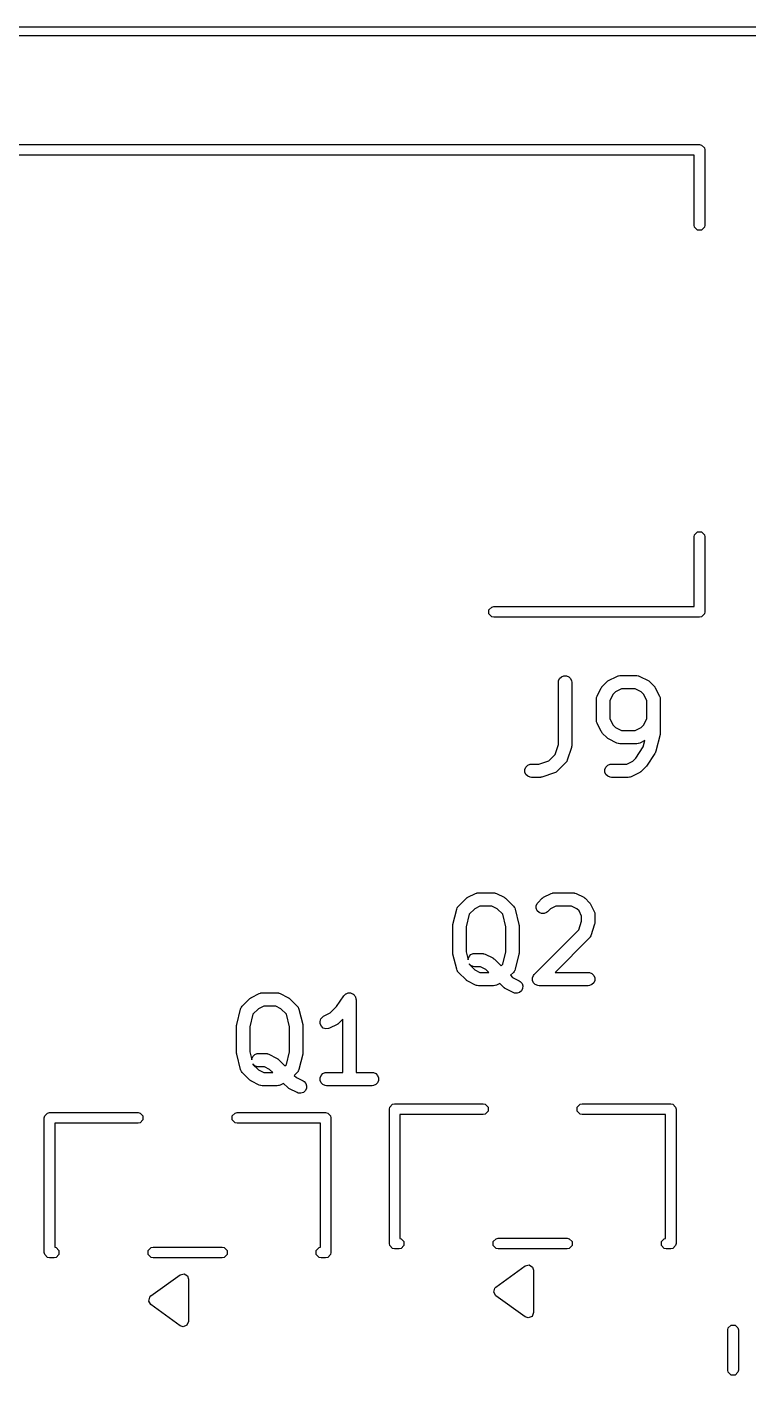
# Model space of a CAD drawing. Header units: millimetres. Extents: x 112.3 to 187.7, y -128.1 to -63.8.
# Drawn here: x 154.78 to 162.93, y -78.98 to -63.75 of the extents above; entities that cross this region are included whole.
import ezdxf

# ---------------------------------------------------------------- set-up
doc = ezdxf.new("R2010")
doc.units = ezdxf.units.MM
doc.layers.add('F.Silkscreen', color=41, linetype='CONTINUOUS', true_color=0xf2eda1)

msp = doc.modelspace()

# ---------------------------------------------------------------- linework, layer by layer
at = {"layer": 'F.Silkscreen', "linetype": 'CONTINUOUS'}
for p, q in [((112.4, -63.75), (187.699999, -63.75)), ((187.649999, -63.85), (112.45, -63.85)), ((152.215, -65.08), (162.385, -65.08)), ((162.385, -65.08), (162.407961, -65.084567)), ((162.407961, -65.084567), (162.440433, -65.117039)), ((162.440433, -65.117039), (162.445, -65.14)), ((162.445, -65.14), (162.445, -65.99)), ((162.325, -65.2), (152.275, -65.2)), ((162.325, -65.99), (162.325, -65.2)), ((162.329567, -66.012961), (162.325, -65.99)), ((162.362039, -66.045433), (162.329567, -66.012961)), ((162.407961, -66.045433), (162.362039, -66.045433)), ((162.440433, -66.012961), (162.407961, -66.045433)), ((162.445, -65.99), (162.440433, -66.012961)), ((162.329567, -69.487039), (162.362039, -69.454567)), ((162.362039, -69.454567), (162.407961, -69.454567)), ((162.407961, -69.454567), (162.440433, -69.487039)), ((162.325, -69.51), (162.329567, -69.487039)), ((162.325, -70.3), (162.325, -69.51)), ((162.440433, -69.487039), (162.445, -69.51)), ((162.445, -69.51), (162.445, -70.36)), ((160.004567, -70.337039), (160.037039, -70.304567)), ((160.004567, -70.382961), (160.004567, -70.337039)), ((160.037039, -70.304567), (160.06, -70.3)), ((160.06, -70.3), (162.325, -70.3)), ((162.445, -70.36), (162.440433, -70.382961)), ((160.037039, -70.415433), (160.004567, -70.382961)), ((160.06, -70.42), (160.037039, -70.415433)), ((162.385, -70.42), (160.06, -70.42)), ((162.407961, -70.415433), (162.385, -70.42)), ((162.440433, -70.382961), (162.407961, -70.415433)), ((160.793107, -71.140187), (160.804306, -71.113151)), ((160.804306, -71.113151), (160.824998, -71.092459)), ((160.824998, -71.092459), (160.852034, -71.08126)), ((160.852034, -71.08126), (160.881298, -71.08126)), ((160.881298, -71.08126), (160.908334, -71.092459)), ((160.908334, -71.092459), (160.929026, -71.113151)), ((160.929026, -71.113151), (160.940225, -71.140187)), ((161.350635, -71.13932), (161.356935, -71.135356)), ((161.356935, -71.135356), (161.452173, -71.087737)), ((161.452173, -71.087737), (161.465904, -71.082482)), ((161.465904, -71.082482), (161.468593, -71.08229)), ((161.468593, -71.08229), (161.471082, -71.08126)), ((161.471082, -71.08126), (161.485714, -71.079819)), ((161.485714, -71.079819), (161.67619, -71.079819)), ((161.67619, -71.079819), (161.690822, -71.08126)), ((161.690822, -71.08126), (161.693311, -71.082291)), ((161.693311, -71.082291), (161.695999, -71.082482)), ((161.695999, -71.082482), (161.709731, -71.087737)), ((161.709731, -71.087737), (161.804969, -71.135356)), ((161.804969, -71.135356), (161.811268, -71.13932)), ((160.791666, -71.154819), (160.793107, -71.140187)), ((160.791666, -71.856934), (160.791666, -71.154819)), ((160.940225, -71.140187), (160.941666, -71.154819)), ((160.941666, -71.154819), (160.941666, -71.869104)), ((161.228156, -71.311754), (161.275775, -71.216516)), ((161.275775, -71.216516), (161.279739, -71.210216)), ((161.279739, -71.210216), (161.280497, -71.208389)), ((161.280497, -71.208389), (161.282185, -71.206332)), ((161.282185, -71.206332), (161.283607, -71.204073)), ((161.283607, -71.204073), (161.285105, -71.202773)), ((161.285105, -71.202773), (161.289824, -71.197024)), ((161.289824, -71.197024), (161.337443, -71.149405)), ((161.337443, -71.149405), (161.343192, -71.144686)), ((161.343192, -71.144686), (161.344492, -71.143188)), ((161.344492, -71.143188), (161.346751, -71.141766)), ((161.346751, -71.141766), (161.348808, -71.140078)), ((161.348808, -71.140078), (161.350635, -71.13932)), ((161.434903, -71.264077), (161.404496, -71.294484)), ((161.503419, -71.229819), (161.434903, -71.264077)), ((161.658485, -71.229819), (161.503419, -71.229819)), ((161.727001, -71.264077), (161.658485, -71.229819)), ((161.757408, -71.294484), (161.727001, -71.264077)), ((161.811268, -71.13932), (161.813096, -71.140078)), ((161.813096, -71.140078), (161.815152, -71.141766)), ((161.815152, -71.141766), (161.817412, -71.143188)), ((161.817412, -71.143188), (161.818711, -71.144686)), ((161.818711, -71.144686), (161.824461, -71.149405)), ((161.824461, -71.149405), (161.87208, -71.197024)), ((161.87208, -71.197024), (161.876798, -71.202773)), ((161.876798, -71.202773), (161.878297, -71.204073)), ((161.878297, -71.204073), (161.879718, -71.206332)), ((161.879718, -71.206332), (161.881407, -71.208389)), ((161.881407, -71.208389), (161.882164, -71.210216)), ((161.882164, -71.210216), (161.886129, -71.216516)), ((161.886129, -71.216516), (161.933748, -71.311754)), ((161.220238, -71.345295), (161.221679, -71.330663)), ((161.220238, -71.58339), (161.220238, -71.345295)), ((161.221679, -71.330663), (161.22271, -71.328173)), ((161.22271, -71.328173), (161.222901, -71.325486)), ((161.222901, -71.325486), (161.228156, -71.311754)), ((161.404496, -71.294484), (161.370238, -71.363)), ((161.370238, -71.363), (161.370238, -71.565685)), ((161.791666, -71.363), (161.757408, -71.294484)), ((161.791666, -71.565685), (161.791666, -71.363)), ((161.933748, -71.311754), (161.939003, -71.325485)), ((161.939003, -71.325485), (161.939194, -71.328174)), ((161.939194, -71.328174), (161.940225, -71.330663)), ((161.940225, -71.330663), (161.941666, -71.345295)), ((161.941666, -71.345295), (161.941666, -71.726247)), ((161.221679, -71.598022), (161.220238, -71.58339)), ((161.370238, -71.565685), (161.404496, -71.634201)), ((161.757408, -71.634201), (161.791666, -71.565685)), ((161.22271, -71.600511), (161.221679, -71.598022)), ((161.222901, -71.603199), (161.22271, -71.600511)), ((161.228156, -71.616931), (161.222901, -71.603199)), ((161.275775, -71.712169), (161.228156, -71.616931)), ((161.279739, -71.718468), (161.275775, -71.712169)), ((161.280497, -71.720296), (161.279739, -71.718468)), ((161.282185, -71.722352), (161.280497, -71.720296)), ((161.283607, -71.724612), (161.282185, -71.722352)), ((161.285105, -71.725911), (161.283607, -71.724612)), ((161.289824, -71.731661), (161.285105, -71.725911)), ((161.337443, -71.77928), (161.289824, -71.731661)), ((161.404496, -71.634201), (161.434903, -71.664608)), ((161.434903, -71.664608), (161.503419, -71.698866)), ((161.503419, -71.698866), (161.658485, -71.698866)), ((161.658485, -71.698866), (161.727001, -71.664608)), ((161.727001, -71.664608), (161.757408, -71.634201)), ((161.939427, -71.744437), (161.891808, -71.934913)), ((161.939802, -71.7419), (161.939427, -71.744437)), ((161.940225, -71.740879), (161.939802, -71.7419)), ((161.940767, -71.735366), (161.940225, -71.740879)), ((161.941577, -71.729893), (161.940767, -71.735366)), ((161.941666, -71.726247), (161.941414, -71.7288)), ((161.941414, -71.7288), (161.941577, -71.729893)), ((160.753494, -71.971447), (160.791666, -71.856934)), ((160.937817, -71.892822), (160.890198, -72.035678)), ((160.939466, -71.885566), (160.937817, -71.892822)), ((160.940225, -71.883736), (160.939466, -71.885566)), ((160.940486, -71.881082), (160.940225, -71.883736)), ((160.941077, -71.878485), (160.940486, -71.881082)), ((160.941666, -71.869104), (160.940936, -71.87651)), ((160.940936, -71.87651), (160.941077, -71.878485)), ((161.343192, -71.783998), (161.337443, -71.77928)), ((161.344492, -71.785497), (161.343192, -71.783998)), ((161.346751, -71.786918), (161.344492, -71.785497)), ((161.348808, -71.788607), (161.346751, -71.786918)), ((161.350635, -71.789364), (161.348808, -71.788607)), ((161.356935, -71.793329), (161.350635, -71.789364)), ((161.452173, -71.840948), (161.356935, -71.793329)), ((161.465904, -71.846203), (161.452173, -71.840948)), ((161.468593, -71.846394), (161.465904, -71.846203)), ((161.471082, -71.847425), (161.468593, -71.846394)), ((161.485714, -71.848866), (161.471082, -71.847425)), ((161.67619, -71.848866), (161.485714, -71.848866)), ((161.665522, -72.0118), (161.749437, -71.885929)), ((161.690822, -71.847425), (161.67619, -71.848866)), ((161.693311, -71.846393), (161.690822, -71.847425)), ((161.695999, -71.846203), (161.693311, -71.846393)), ((161.709731, -71.840948), (161.695999, -71.846203)), ((161.767961, -71.811833), (161.709731, -71.840948)), ((161.749437, -71.885929), (161.767961, -71.811833)), ((160.568782, -72.079819), (160.683295, -72.041647)), ((160.683295, -72.041647), (160.753494, -71.971447)), ((160.884204, -72.049104), (160.882438, -72.051139)), ((160.890198, -72.035678), (160.884204, -72.049104)), ((161.563247, -72.079819), (161.631762, -72.045561)), ((161.631762, -72.045561), (161.665522, -72.0118)), ((161.881451, -71.958325), (161.786213, -72.101183)), ((161.885755, -71.95025), (161.881451, -71.958325)), ((161.886861, -71.948759), (161.885755, -71.95025)), ((161.88749, -71.946996), (161.886861, -71.948759)), ((161.888368, -71.945351), (161.88749, -71.946996)), ((161.888726, -71.943536), (161.888368, -71.945351)), ((161.891808, -71.934913), (161.888726, -71.943536)), ((160.412155, -72.140187), (160.423354, -72.113151)), ((160.412155, -72.169451), (160.412155, -72.140187)), ((160.423354, -72.196487), (160.412155, -72.169451)), ((160.423354, -72.113151), (160.444046, -72.092459)), ((160.444046, -72.217179), (160.423354, -72.196487)), ((160.444046, -72.092459), (160.471082, -72.08126)), ((160.471082, -72.08126), (160.485714, -72.079819)), ((160.485714, -72.079819), (160.568782, -72.079819)), ((160.747526, -72.178351), (160.604669, -72.22597)), ((160.760951, -72.172357), (160.747526, -72.178351)), ((160.762986, -72.170591), (160.760951, -72.172357)), ((160.765477, -72.16956), (160.762986, -72.170591)), ((160.776842, -72.160233), (160.765477, -72.16956)), ((160.872081, -72.064993), (160.776842, -72.160233)), ((160.881408, -72.053628), (160.872081, -72.064993)), ((160.882438, -72.051139), (160.881408, -72.053628)), ((161.316917, -72.140187), (161.328116, -72.113151)), ((161.316917, -72.169451), (161.316917, -72.140187)), ((161.328116, -72.196487), (161.316917, -72.169451)), ((161.328116, -72.113151), (161.348808, -72.092459)), ((161.348808, -72.217179), (161.328116, -72.196487)), ((161.348808, -72.092459), (161.375844, -72.08126)), ((161.375844, -72.08126), (161.390476, -72.079819)), ((161.390476, -72.079819), (161.563247, -72.079819)), ((161.709731, -72.174282), (161.614493, -72.221901)), ((161.71603, -72.170317), (161.709731, -72.174282)), ((161.717858, -72.16956), (161.71603, -72.170317)), ((161.719914, -72.167872), (161.717858, -72.16956)), ((161.722174, -72.16645), (161.719914, -72.167872)), ((161.723474, -72.16495), (161.722174, -72.16645)), ((161.729224, -72.160232), (161.723474, -72.16495)), ((161.776842, -72.112613), (161.729224, -72.160232)), ((161.776875, -72.112572), (161.776842, -72.112613)), ((161.776897, -72.112558), (161.776875, -72.112572)), ((161.781636, -72.106771), (161.776897, -72.112558)), ((161.78617, -72.101247), (161.781636, -72.106771)), ((161.786179, -72.101223), (161.78617, -72.101247)), ((161.786213, -72.101183), (161.786179, -72.101223)), ((160.471082, -72.228378), (160.444046, -72.217179)), ((160.485714, -72.229819), (160.471082, -72.228378)), ((160.580952, -72.229819), (160.485714, -72.229819)), ((160.588357, -72.229089), (160.580952, -72.229819)), ((160.590332, -72.22923), (160.588357, -72.229089)), ((160.592929, -72.228639), (160.590332, -72.22923)), ((160.595584, -72.228378), (160.592929, -72.228639)), ((160.597415, -72.227619), (160.595584, -72.228378)), ((160.604669, -72.22597), (160.597415, -72.227619)), ((161.375844, -72.228378), (161.348808, -72.217179)), ((161.390476, -72.229819), (161.375844, -72.228378)), ((161.580952, -72.229819), (161.390476, -72.229819)), ((161.595584, -72.228378), (161.580952, -72.229819)), ((161.598073, -72.227346), (161.595584, -72.228378)), ((161.600761, -72.227156), (161.598073, -72.227346)), ((161.614493, -72.221901), (161.600761, -72.227156)), ((159.766459, -73.584332), (159.852173, -73.541475)), ((159.852173, -73.541475), (159.865905, -73.53622)), ((159.865905, -73.53622), (159.868592, -73.536029)), ((159.868592, -73.536029), (159.871082, -73.534998)), ((159.871082, -73.534998), (159.885714, -73.533557)), ((159.885714, -73.533557), (160.057142, -73.533557)), ((160.057142, -73.533557), (160.071774, -73.534998)), ((160.071774, -73.534998), (160.074263, -73.536029)), ((160.074263, -73.536029), (160.076951, -73.53622)), ((160.076951, -73.53622), (160.090683, -73.541475)), ((160.090683, -73.541475), (160.176398, -73.584332)), ((160.623601, -73.584332), (160.709316, -73.541475)), ((160.709316, -73.541475), (160.723048, -73.53622)), ((160.723048, -73.53622), (160.725735, -73.536029)), ((160.725735, -73.536029), (160.728225, -73.534998)), ((160.728225, -73.534998), (160.742857, -73.533557)), ((160.742857, -73.533557), (160.957142, -73.533557)), ((160.957142, -73.533557), (160.971774, -73.534998)), ((160.971774, -73.534998), (160.974263, -73.536029)), ((160.974263, -73.536029), (160.976951, -73.53622)), ((160.976951, -73.53622), (160.990683, -73.541475)), ((160.990683, -73.541475), (161.076398, -73.584332)), ((159.598667, -73.890367), (159.641524, -73.718938)), ((159.641524, -73.718938), (159.646471, -73.705092)), ((159.646471, -73.705092), (159.649791, -73.700611)), ((159.649791, -73.700611), (159.651925, -73.69546)), ((159.651925, -73.69546), (159.661252, -73.684095)), ((159.661252, -73.684095), (159.746968, -73.59838)), ((159.746968, -73.59838), (159.752716, -73.593662)), ((159.752716, -73.593662), (159.754016, -73.592164)), ((159.754016, -73.592164), (159.756274, -73.590742)), ((159.756274, -73.590742), (159.758333, -73.589053)), ((159.758333, -73.589053), (159.760162, -73.588295)), ((159.760162, -73.588295), (159.766459, -73.584332)), ((159.844426, -73.713053), (159.782007, -73.775471)), ((159.903419, -73.683557), (159.844426, -73.713053)), ((160.039437, -73.683557), (159.903419, -73.683557)), ((160.09843, -73.713053), (160.039437, -73.683557)), ((160.160848, -73.775471), (160.09843, -73.713053)), ((160.176398, -73.584332), (160.182697, -73.588296)), ((160.182697, -73.588296), (160.184525, -73.589054)), ((160.184525, -73.589054), (160.186581, -73.590742)), ((160.186581, -73.590742), (160.188841, -73.592164)), ((160.188841, -73.592164), (160.19014, -73.593662)), ((160.19014, -73.593662), (160.19589, -73.598381)), ((160.19589, -73.598381), (160.281604, -73.684095)), ((160.281604, -73.684095), (160.290932, -73.69546)), ((160.290932, -73.69546), (160.293066, -73.700613)), ((160.293066, -73.700613), (160.296385, -73.705092)), ((160.296385, -73.705092), (160.301332, -73.718938)), ((160.301332, -73.718938), (160.344189, -73.890367)), ((160.540726, -73.67964), (160.551925, -73.652603)), ((160.540726, -73.708902), (160.540726, -73.67964)), ((160.551925, -73.735939), (160.540726, -73.708902)), ((160.551925, -73.652603), (160.561252, -73.641238)), ((160.561252, -73.641238), (160.604109, -73.598381)), ((160.604109, -73.598381), (160.609858, -73.593662)), ((160.609858, -73.593662), (160.611158, -73.592164)), ((160.611158, -73.592164), (160.613417, -73.590742)), ((160.613417, -73.590742), (160.615474, -73.589054)), ((160.615474, -73.589054), (160.617301, -73.588296)), ((160.617301, -73.588296), (160.623601, -73.584332)), ((160.701568, -73.713053), (160.667318, -73.747304)), ((160.760562, -73.683557), (160.701568, -73.713053)), ((160.939437, -73.683557), (160.760562, -73.683557)), ((160.99843, -73.713053), (160.939437, -73.683557)), ((161.024075, -73.738698), (160.99843, -73.713053)), ((161.076398, -73.584332), (161.082697, -73.588296)), ((161.082697, -73.588296), (161.084525, -73.589054)), ((161.084525, -73.589054), (161.086581, -73.590742)), ((161.086581, -73.590742), (161.088841, -73.592164)), ((161.088841, -73.592164), (161.09014, -73.593662)), ((161.09014, -73.593662), (161.09589, -73.598381)), ((161.09589, -73.598381), (161.138747, -73.641238)), ((161.138747, -73.641238), (161.143465, -73.646987)), ((161.143465, -73.646987), (161.144964, -73.648287)), ((161.144964, -73.648287), (161.146385, -73.650546)), ((161.146385, -73.650546), (161.148074, -73.652603)), ((161.148074, -73.652603), (161.148831, -73.65443)), ((161.148831, -73.65443), (161.152796, -73.66073)), ((161.152796, -73.66073), (161.195653, -73.746444)), ((159.782007, -73.775471), (159.746428, -73.91779)), ((160.196428, -73.91779), (160.160848, -73.775471)), ((160.572617, -73.756631), (160.551925, -73.735939)), ((160.599654, -73.76783), (160.572617, -73.756631)), ((160.628916, -73.76783), (160.599654, -73.76783)), ((160.655953, -73.756631), (160.628916, -73.76783)), ((160.667318, -73.747304), (160.655953, -73.756631)), ((161.020162, -73.953757), (161.053571, -73.85353)), ((161.053571, -73.79769), (161.024075, -73.738698)), ((161.053571, -73.85353), (161.053571, -73.79769)), ((161.195653, -73.746444), (161.200908, -73.760176)), ((161.200908, -73.760176), (161.201098, -73.762863)), ((161.201098, -73.762863), (161.20213, -73.765353)), ((161.20213, -73.765353), (161.203571, -73.779985)), ((161.202982, -73.87508), (161.202391, -73.877677)), ((161.203571, -73.8657), (161.202841, -73.873105)), ((161.202841, -73.873105), (161.202982, -73.87508)), ((161.203571, -73.779985), (161.203571, -73.8657)), ((159.596428, -73.908557), (159.596679, -73.906003)), ((159.596428, -74.208557), (159.596428, -73.908557)), ((159.596517, -73.904912), (159.597325, -73.899439)), ((159.596679, -73.906003), (159.596517, -73.904912)), ((159.597325, -73.899439), (159.597869, -73.893925)), ((159.597869, -73.893925), (159.598292, -73.892903)), ((159.598292, -73.892903), (159.598667, -73.890367)), ((159.746428, -73.91779), (159.746428, -74.199323)), ((160.196428, -74.199323), (160.196428, -73.91779)), ((160.344189, -73.890367), (160.344564, -73.892904)), ((160.344564, -73.892904), (160.344987, -73.893925)), ((160.344987, -73.893925), (160.345528, -73.899427)), ((160.345528, -73.899427), (160.34634, -73.904912)), ((160.34634, -73.904912), (160.346176, -73.906007)), ((160.346176, -73.906007), (160.346428, -73.908557)), ((160.346428, -73.908557), (160.346428, -74.208557)), ((160.518395, -74.455524), (161.020162, -73.953757)), ((161.156865, -74.017988), (161.150871, -74.031414)), ((161.199722, -73.889417), (161.156865, -74.017988)), ((161.201371, -73.882163), (161.199722, -73.889417)), ((161.20213, -73.880332), (161.201371, -73.882163)), ((161.202391, -73.877677), (161.20213, -73.880332)), ((161.138747, -74.047304), (160.752494, -74.433557)), ((161.148074, -74.035939), (161.138747, -74.047304)), ((161.149104, -74.03345), (161.148074, -74.035939)), ((161.150871, -74.031414), (161.149104, -74.03345)), ((159.596679, -74.21111), (159.596428, -74.208557)), ((159.596517, -74.212203), (159.596679, -74.21111)), ((159.597326, -74.217676), (159.596517, -74.212203)), ((159.597869, -74.223189), (159.597326, -74.217676)), ((159.598291, -74.22421), (159.597869, -74.223189)), ((159.598667, -74.226747), (159.598291, -74.22421)), ((159.641524, -74.398175), (159.598667, -74.226747)), ((159.746428, -74.199323), (159.769298, -74.290803)), ((159.769298, -74.279639), (159.780497, -74.252603)), ((159.769298, -74.290803), (159.769298, -74.279639)), ((159.780497, -74.252603), (159.801189, -74.231911)), ((159.801189, -74.231911), (159.828225, -74.220712)), ((159.828225, -74.220712), (159.842857, -74.219271)), ((159.842857, -74.219271), (159.928571, -74.219271)), ((159.928571, -74.219271), (159.943203, -74.220712)), ((159.943203, -74.220712), (159.945692, -74.221743)), ((159.945692, -74.221743), (159.94838, -74.221934)), ((159.94838, -74.221934), (159.962112, -74.227189)), ((159.962112, -74.227189), (160.047826, -74.270046)), ((160.047826, -74.270046), (160.054125, -74.27401)), ((160.054125, -74.27401), (160.055953, -74.274768)), ((160.055953, -74.274768), (160.058009, -74.276456)), ((160.058009, -74.276456), (160.060269, -74.277878)), ((160.060269, -74.277878), (160.061568, -74.279376)), ((160.061568, -74.279376), (160.067318, -74.284095)), ((160.067318, -74.284095), (160.142856, -74.359633)), ((160.160848, -74.341641), (160.196428, -74.199323)), ((160.344189, -74.226747), (160.301332, -74.398175)), ((160.344564, -74.224209), (160.344189, -74.226747)), ((160.344987, -74.223189), (160.344564, -74.224209)), ((160.345528, -74.217686), (160.344987, -74.223189)), ((160.34634, -74.212202), (160.345528, -74.217686)), ((160.346428, -74.208557), (160.346176, -74.211106)), ((160.346176, -74.211106), (160.34634, -74.212202)), ((159.646471, -74.412021), (159.641524, -74.398175)), ((159.649791, -74.416502), (159.646471, -74.412021)), ((159.651925, -74.421653), (159.649791, -74.416502)), ((159.661252, -74.433018), (159.651925, -74.421653)), ((159.746967, -74.518733), (159.661252, -74.433018)), ((159.801189, -74.356631), (159.78061, -74.336052)), ((159.78061, -74.336052), (159.782007, -74.341641)), ((159.782007, -74.341641), (159.844427, -74.404061)), ((159.828225, -74.36783), (159.801189, -74.356631)), ((159.842857, -74.369271), (159.828225, -74.36783)), ((159.910866, -74.369271), (159.842857, -74.369271)), ((159.844427, -74.404061), (159.903419, -74.433557)), ((159.903419, -74.433557), (160.004648, -74.433557)), ((159.969858, -74.398767), (159.910866, -74.369271)), ((160.004648, -74.433557), (159.969858, -74.398767)), ((160.142856, -74.359633), (160.160848, -74.341641)), ((160.281605, -74.433017), (160.248922, -74.465699)), ((160.248922, -74.465699), (160.272998, -74.489775)), ((160.290932, -74.421652), (160.281605, -74.433017)), ((160.293065, -74.4165), (160.290932, -74.421652)), ((160.296385, -74.412021), (160.293065, -74.4165)), ((160.301332, -74.398175), (160.296385, -74.412021)), ((160.497869, -74.493925), (160.509068, -74.466889)), ((160.509068, -74.466889), (160.518395, -74.455524)), ((160.752494, -74.433557), (161.128571, -74.433557)), ((161.128571, -74.433557), (161.143203, -74.434998)), ((161.143203, -74.434998), (161.170239, -74.446197)), ((161.170239, -74.446197), (161.190931, -74.466889)), ((161.190931, -74.466889), (161.20213, -74.493925)), ((159.752716, -74.523451), (159.746967, -74.518733)), ((159.754016, -74.52495), (159.752716, -74.523451)), ((159.756275, -74.526371), (159.754016, -74.52495)), ((159.758332, -74.52806), (159.756275, -74.526371)), ((159.760159, -74.528817), (159.758332, -74.52806)), ((159.766459, -74.532782), (159.760159, -74.528817)), ((159.852173, -74.575639), (159.766459, -74.532782)), ((159.865905, -74.580894), (159.852173, -74.575639)), ((159.868592, -74.581084), (159.865905, -74.580894)), ((159.871082, -74.582116), (159.868592, -74.581084)), ((159.885714, -74.583557), (159.871082, -74.582116)), ((160.057142, -74.583557), (159.885714, -74.583557)), ((160.071774, -74.582116), (160.057142, -74.583557)), ((160.074263, -74.581084), (160.071774, -74.582116)), ((160.076951, -74.580894), (160.074263, -74.581084)), ((160.090683, -74.575639), (160.076951, -74.580894)), ((160.128047, -74.556956), (160.090683, -74.575639)), ((160.175538, -74.604447), (160.128047, -74.556956)), ((160.181288, -74.609167), (160.175538, -74.604447)), ((160.182587, -74.610664), (160.181288, -74.609167)), ((160.184841, -74.612083), (160.182587, -74.610664)), ((160.186903, -74.613775), (160.184841, -74.612083)), ((160.188735, -74.614533), (160.186903, -74.613775)), ((160.19503, -74.618496), (160.188735, -74.614533)), ((160.280744, -74.661353), (160.19503, -74.618496)), ((160.272998, -74.489775), (160.347826, -74.527189)), ((160.347826, -74.527189), (160.360269, -74.535021)), ((160.360269, -74.535021), (160.379442, -74.557129)), ((160.386622, -74.61408), (160.373534, -74.640255)), ((160.379442, -74.557129), (160.388696, -74.58489)), ((160.388696, -74.58489), (160.386622, -74.61408)), ((160.497869, -74.523189), (160.497869, -74.493925)), ((160.509068, -74.550225), (160.497869, -74.523189)), ((160.52976, -74.570917), (160.509068, -74.550225)), ((160.556796, -74.582116), (160.52976, -74.570917)), ((160.571428, -74.583557), (160.556796, -74.582116)), ((161.128571, -74.583557), (160.571428, -74.583557)), ((161.143203, -74.582116), (161.128571, -74.583557)), ((161.170239, -74.570917), (161.143203, -74.582116)), ((161.190931, -74.550225), (161.170239, -74.570917)), ((161.20213, -74.523189), (161.190931, -74.550225)), ((161.20213, -74.493925), (161.20213, -74.523189)), ((157.217884, -74.81452), (157.3036, -74.728805)), ((157.3036, -74.728805), (157.309348, -74.724087)), ((157.309348, -74.724087), (157.310648, -74.722589)), ((157.310648, -74.722589), (157.312906, -74.721167)), ((157.312906, -74.721167), (157.314965, -74.719478)), ((157.314965, -74.719478), (157.316794, -74.71872)), ((157.316794, -74.71872), (157.323091, -74.714757)), ((157.323091, -74.714757), (157.408805, -74.6719)), ((157.408805, -74.6719), (157.422537, -74.666645)), ((157.422537, -74.666645), (157.425224, -74.666454)), ((157.425224, -74.666454), (157.427714, -74.665423)), ((157.427714, -74.665423), (157.442346, -74.663982)), ((157.442346, -74.663982), (157.613774, -74.663982)), ((157.613774, -74.663982), (157.628406, -74.665423)), ((157.628406, -74.665423), (157.630895, -74.666454)), ((157.630895, -74.666454), (157.633583, -74.666645)), ((157.633583, -74.666645), (157.647315, -74.6719)), ((157.647315, -74.6719), (157.73303, -74.714757)), ((157.73303, -74.714757), (157.739329, -74.718721)), ((157.739329, -74.718721), (157.741157, -74.719479)), ((157.741157, -74.719479), (157.743213, -74.721167)), ((157.743213, -74.721167), (157.745473, -74.722589)), ((157.745473, -74.722589), (157.746772, -74.724087)), ((157.746772, -74.724087), (157.752522, -74.728806)), ((157.752522, -74.728806), (157.838236, -74.81452)), ((158.28406, -74.819772), (158.365656, -74.69738)), ((158.365656, -74.69738), (158.365689, -74.697338)), ((158.365689, -74.697338), (158.3657, -74.697314)), ((158.3657, -74.697314), (158.365755, -74.697258)), ((158.365755, -74.697258), (158.374972, -74.686004)), ((158.374972, -74.686004), (158.381141, -74.681872)), ((158.381141, -74.681872), (158.386392, -74.676622)), ((158.386392, -74.676622), (158.393181, -74.673809)), ((158.393181, -74.673809), (158.399287, -74.669721)), ((158.399287, -74.669721), (158.406567, -74.668264)), ((158.406567, -74.668264), (158.413428, -74.665423)), ((158.413428, -74.665423), (158.420776, -74.665423)), ((158.420776, -74.665423), (158.427981, -74.663982)), ((158.427981, -74.663982), (158.435265, -74.665423)), ((158.435265, -74.665423), (158.442692, -74.665423)), ((158.442692, -74.665423), (158.44948, -74.668235)), ((158.44948, -74.668235), (158.456689, -74.669661)), ((158.456689, -74.669661), (158.462867, -74.67378)), ((158.462867, -74.67378), (158.469728, -74.676622)), ((158.469728, -74.676622), (158.474923, -74.681817)), ((158.474923, -74.681817), (158.481038, -74.685894)), ((158.481038, -74.685894), (158.485169, -74.692063)), ((158.485169, -74.692063), (158.49042, -74.697314)), ((158.49042, -74.697314), (158.493232, -74.704103)), ((158.493232, -74.704103), (158.497321, -74.710209)), ((158.497321, -74.710209), (158.498777, -74.717489)), ((158.498777, -74.717489), (158.501619, -74.72435)), ((158.501619, -74.72435), (158.503044, -74.738826)), ((158.503044, -74.738826), (158.50306, -74.738903)), ((158.50306, -74.738903), (158.503054, -74.738929)), ((158.503054, -74.738929), (158.50306, -74.738982)), ((158.50306, -74.738982), (158.50306, -75.563982)), ((160.294476, -74.666608), (160.280744, -74.661353)), ((160.323666, -74.668682), (160.294476, -74.666608)), ((160.351427, -74.659428), (160.323666, -74.668682)), ((160.373534, -74.640255), (160.351427, -74.659428)), ((157.155299, -75.020792), (157.198156, -74.849363)), ((157.198156, -74.849363), (157.203103, -74.835517)), ((157.203103, -74.835517), (157.206423, -74.831036)), ((157.206423, -74.831036), (157.208557, -74.825885)), ((157.208557, -74.825885), (157.217884, -74.81452)), ((157.338639, -74.905896), (157.30306, -75.048215)), ((157.401058, -74.843478), (157.338639, -74.905896)), ((157.460051, -74.813982), (157.401058, -74.843478)), ((157.596069, -74.813982), (157.460051, -74.813982)), ((157.655062, -74.843478), (157.596069, -74.813982)), ((157.71748, -74.905896), (157.655062, -74.843478)), ((157.75306, -75.048215), (157.71748, -74.905896)), ((157.838236, -74.81452), (157.847564, -74.825885)), ((157.847564, -74.825885), (157.849698, -74.831038)), ((157.849698, -74.831038), (157.853017, -74.835517)), ((157.853017, -74.835517), (157.857964, -74.849363)), ((157.857964, -74.849363), (157.900821, -75.020792)), ((158.105759, -74.958984), (158.124933, -74.936876)), ((158.124933, -74.936876), (158.137375, -74.929043)), ((158.137375, -74.929043), (158.212204, -74.891628)), ((158.212204, -74.891628), (158.28406, -74.819772)), ((157.15306, -75.038982), (157.153311, -75.036428)), ((157.15306, -75.338982), (157.15306, -75.038982)), ((157.153149, -75.035337), (157.153957, -75.029864)), ((157.153311, -75.036428), (157.153149, -75.035337)), ((157.153957, -75.029864), (157.154501, -75.02435)), ((157.154501, -75.02435), (157.154924, -75.023328)), ((157.154924, -75.023328), (157.155299, -75.020792)), ((157.30306, -75.048215), (157.30306, -75.329748)), ((157.75306, -75.329748), (157.75306, -75.048215)), ((157.900821, -75.020792), (157.901196, -75.023329)), ((157.901196, -75.023329), (157.901619, -75.02435)), ((157.901619, -75.02435), (157.90216, -75.029852)), ((157.90216, -75.029852), (157.902972, -75.035337)), ((157.902972, -75.035337), (157.902808, -75.036432)), ((157.902808, -75.036432), (157.90306, -75.038982)), ((157.90306, -75.038982), (157.90306, -75.338982)), ((158.096506, -74.986745), (158.105759, -74.958984)), ((158.09858, -75.015935), (158.096506, -74.986745)), ((158.111668, -75.042109), (158.09858, -75.015935)), ((158.133776, -75.061283), (158.111668, -75.042109)), ((158.161537, -75.070536), (158.133776, -75.061283)), ((158.190727, -75.068462), (158.161537, -75.070536)), ((158.204459, -75.063207), (158.190727, -75.068462)), ((158.290173, -75.020349), (158.204459, -75.063207)), ((158.296469, -75.016385), (158.290173, -75.020349)), ((158.298298, -75.015628), (158.296469, -75.016385)), ((158.300357, -75.013937), (158.298298, -75.015628)), ((158.302616, -75.012516), (158.300357, -75.013937)), ((158.303914, -75.011018), (158.302616, -75.012516)), ((158.309664, -75.0063), (158.303914, -75.011018)), ((158.35306, -74.962904), (158.309664, -75.0063)), ((158.35306, -75.563982), (158.35306, -74.962904)), ((157.153311, -75.341535), (157.15306, -75.338982)), ((157.153149, -75.342628), (157.153311, -75.341535)), ((157.153958, -75.348101), (157.153149, -75.342628)), ((157.154501, -75.353614), (157.153958, -75.348101)), ((157.154923, -75.354635), (157.154501, -75.353614)), ((157.155299, -75.357172), (157.154923, -75.354635)), ((157.198156, -75.5286), (157.155299, -75.357172)), ((157.30306, -75.329748), (157.32593, -75.421228)), ((157.32593, -75.410064), (157.337129, -75.383028)), ((157.337129, -75.383028), (157.357821, -75.362336)), ((157.357821, -75.362336), (157.384857, -75.351137)), ((157.384857, -75.351137), (157.399489, -75.349696)), ((157.399489, -75.349696), (157.485203, -75.349696)), ((157.485203, -75.349696), (157.499835, -75.351137)), ((157.499835, -75.351137), (157.502324, -75.352168)), ((157.502324, -75.352168), (157.505012, -75.352359)), ((157.505012, -75.352359), (157.518744, -75.357614)), ((157.518744, -75.357614), (157.604458, -75.400471)), ((157.604458, -75.400471), (157.610757, -75.404435)), ((157.71748, -75.472066), (157.75306, -75.329748)), ((157.900821, -75.357172), (157.857964, -75.5286)), ((157.901196, -75.354634), (157.900821, -75.357172)), ((157.901619, -75.353614), (157.901196, -75.354634)), ((157.90216, -75.348111), (157.901619, -75.353614)), ((157.902972, -75.342627), (157.90216, -75.348111)), ((157.90306, -75.338982), (157.902808, -75.341531)), ((157.902808, -75.341531), (157.902972, -75.342627)), ((157.203103, -75.542446), (157.198156, -75.5286)), ((157.206423, -75.546927), (157.203103, -75.542446)), ((157.208557, -75.552078), (157.206423, -75.546927)), ((157.217884, -75.563443), (157.208557, -75.552078)), ((157.32593, -75.421228), (157.32593, -75.410064)), ((157.357821, -75.487056), (157.337242, -75.466477)), ((157.337242, -75.466477), (157.338639, -75.472066)), ((157.338639, -75.472066), (157.401059, -75.534486)), ((157.384857, -75.498255), (157.357821, -75.487056)), ((157.399489, -75.499696), (157.384857, -75.498255)), ((157.467498, -75.499696), (157.399489, -75.499696)), ((157.401059, -75.534486), (157.460051, -75.563982)), ((157.52649, -75.529192), (157.467498, -75.499696)), ((157.56128, -75.563982), (157.52649, -75.529192)), ((157.610757, -75.404435), (157.612585, -75.405193)), ((157.612585, -75.405193), (157.614641, -75.406881)), ((157.614641, -75.406881), (157.616901, -75.408303)), ((157.616901, -75.408303), (157.6182, -75.409801)), ((157.6182, -75.409801), (157.62395, -75.41452)), ((157.62395, -75.41452), (157.699488, -75.490058)), ((157.699488, -75.490058), (157.71748, -75.472066)), ((157.847564, -75.552077), (157.838237, -75.563442)), ((157.849697, -75.546925), (157.847564, -75.552077)), ((157.853017, -75.542446), (157.849697, -75.546925)), ((157.857964, -75.5286), (157.853017, -75.542446)), ((157.303599, -75.649158), (157.217884, -75.563443)), ((157.309348, -75.653876), (157.303599, -75.649158)), ((157.310648, -75.655375), (157.309348, -75.653876)), ((157.312907, -75.656796), (157.310648, -75.655375)), ((157.314964, -75.658485), (157.312907, -75.656796)), ((157.316791, -75.659242), (157.314964, -75.658485)), ((157.323091, -75.663207), (157.316791, -75.659242)), ((157.408805, -75.706064), (157.323091, -75.663207)), ((157.460051, -75.563982), (157.56128, -75.563982)), ((157.684679, -75.687381), (157.647315, -75.706064)), ((157.73217, -75.734872), (157.684679, -75.687381)), ((157.838237, -75.563442), (157.805554, -75.596124)), ((157.805554, -75.596124), (157.82963, -75.6202)), ((157.82963, -75.6202), (157.904458, -75.657614)), ((157.904458, -75.657614), (157.916901, -75.665446)), ((157.916901, -75.665446), (157.936074, -75.687554)), ((157.936074, -75.687554), (157.945328, -75.715315)), ((158.097358, -75.62435), (158.108557, -75.597314)), ((158.097358, -75.653614), (158.097358, -75.62435)), ((158.108557, -75.68065), (158.097358, -75.653614)), ((158.108557, -75.597314), (158.129249, -75.576622)), ((158.129249, -75.701342), (158.108557, -75.68065)), ((158.129249, -75.576622), (158.156285, -75.565423)), ((158.156285, -75.712541), (158.129249, -75.701342)), ((158.156285, -75.565423), (158.170917, -75.563982)), ((158.170917, -75.563982), (158.35306, -75.563982)), ((158.50306, -75.563982), (158.685203, -75.563982)), ((158.685203, -75.563982), (158.699835, -75.565423)), ((158.699835, -75.565423), (158.726871, -75.576622)), ((158.726871, -75.701342), (158.699835, -75.712541)), ((158.726871, -75.576622), (158.747563, -75.597314)), ((158.747563, -75.68065), (158.726871, -75.701342)), ((158.747563, -75.597314), (158.758762, -75.62435)), ((158.758762, -75.653614), (158.747563, -75.68065)), ((158.758762, -75.62435), (158.758762, -75.653614)), ((157.422537, -75.711319), (157.408805, -75.706064)), ((157.425224, -75.711509), (157.422537, -75.711319)), ((157.427714, -75.712541), (157.425224, -75.711509)), ((157.442346, -75.713982), (157.427714, -75.712541)), ((157.613774, -75.713982), (157.442346, -75.713982)), ((157.628406, -75.712541), (157.613774, -75.713982)), ((157.630895, -75.711509), (157.628406, -75.712541)), ((157.633583, -75.711319), (157.630895, -75.711509)), ((157.647315, -75.706064), (157.633583, -75.711319)), ((157.73792, -75.739592), (157.73217, -75.734872)), ((157.739219, -75.741089), (157.73792, -75.739592)), ((157.741473, -75.742508), (157.739219, -75.741089)), ((157.743535, -75.7442), (157.741473, -75.742508)), ((157.745367, -75.744958), (157.743535, -75.7442)), ((157.751662, -75.748921), (157.745367, -75.744958)), ((157.837376, -75.791778), (157.751662, -75.748921)), ((157.851108, -75.797033), (157.837376, -75.791778)), ((157.880298, -75.799107), (157.851108, -75.797033)), ((157.908059, -75.789853), (157.880298, -75.799107)), ((157.930166, -75.77068), (157.908059, -75.789853)), ((157.943254, -75.744505), (157.930166, -75.77068)), ((157.945328, -75.715315), (157.943254, -75.744505)), ((158.170917, -75.713982), (158.156285, -75.712541)), ((158.685203, -75.713982), (158.170917, -75.713982)), ((158.699835, -75.712541), (158.685203, -75.713982)), ((158.88, -75.9775), (158.884567, -75.954539)), ((158.88, -77.4975), (158.88, -75.9775)), ((158.884567, -75.954539), (158.917039, -75.922067)), ((158.917039, -75.922067), (158.94, -75.9175)), ((158.94, -75.9175), (159.94, -75.9175)), ((159.94, -75.9175), (159.962961, -75.922067)), ((159.962961, -75.922067), (159.995433, -75.954539)), ((159.995433, -76.000461), (159.962961, -76.032933)), ((159.995433, -75.954539), (159.995433, -76.000461)), ((161.004567, -75.954539), (161.037039, -75.922067)), ((161.004567, -76.000461), (161.004567, -75.954539)), ((161.037039, -76.032933), (161.004567, -76.000461)), ((161.037039, -75.922067), (161.06, -75.9175)), ((161.06, -75.9175), (162.06, -75.9175)), ((162.06, -75.9175), (162.082961, -75.922067)), ((162.082961, -75.922067), (162.115433, -75.954539)), ((162.115433, -75.954539), (162.12, -75.9775)), ((162.12, -75.9775), (162.12, -77.4975)), ((154.98, -76.0775), (154.984567, -76.054539)), ((154.98, -77.5975), (154.98, -76.0775)), ((154.984567, -76.054539), (155.017039, -76.022067)), ((155.017039, -76.022067), (155.04, -76.0175)), ((155.04, -76.0175), (156.04, -76.0175)), ((156.04, -76.1375), (155.1, -76.1375)), ((155.1, -76.1375), (155.1, -77.539489)), ((156.04, -76.0175), (156.062961, -76.022067)), ((156.062961, -76.132933), (156.04, -76.1375)), ((156.062961, -76.022067), (156.095433, -76.054539)), ((156.095433, -76.100461), (156.062961, -76.132933)), ((156.095433, -76.054539), (156.095433, -76.100461)), ((157.104567, -76.054539), (157.137039, -76.022067)), ((157.104567, -76.100461), (157.104567, -76.054539)), ((157.137039, -76.132933), (157.104567, -76.100461)), ((157.137039, -76.022067), (157.16, -76.0175)), ((157.16, -76.1375), (157.137039, -76.132933)), ((157.16, -76.0175), (158.16, -76.0175)), ((158.1, -76.1375), (157.16, -76.1375)), ((158.1, -77.539489), (158.1, -76.1375)), ((158.16, -76.0175), (158.182961, -76.022067)), ((158.182961, -76.022067), (158.215433, -76.054539)), ((158.215433, -76.054539), (158.22, -76.0775)), ((158.22, -76.0775), (158.22, -77.5975)), ((159.94, -76.0375), (159, -76.0375)), ((159, -76.0375), (159, -77.439489)), ((159.962961, -76.032933), (159.94, -76.0375)), ((161.06, -76.0375), (161.037039, -76.032933)), ((162, -76.0375), (161.06, -76.0375)), ((162, -77.439489), (162, -76.0375)), ((158.884567, -77.520461), (158.88, -77.4975)), ((158.917039, -77.552933), (158.884567, -77.520461)), ((159, -77.439489), (159.012961, -77.442067)), ((159.012961, -77.442067), (159.045433, -77.474539)), ((159.045433, -77.520461), (159.012961, -77.552933)), ((159.045433, -77.474539), (159.045433, -77.520461)), ((160.054567, -77.474539), (160.087039, -77.442067)), ((160.054567, -77.520461), (160.054567, -77.474539)), ((160.087039, -77.552933), (160.054567, -77.520461)), ((160.087039, -77.442067), (160.11, -77.4375)), ((160.11, -77.4375), (160.89, -77.4375)), ((160.89, -77.4375), (160.912961, -77.442067)), ((160.912961, -77.442067), (160.945433, -77.474539)), ((160.945433, -77.520461), (160.912961, -77.552933)), ((160.945433, -77.474539), (160.945433, -77.520461)), ((161.954567, -77.474539), (161.987039, -77.442067)), ((161.954567, -77.520461), (161.954567, -77.474539)), ((161.987039, -77.552933), (161.954567, -77.520461)), ((161.987039, -77.442067), (162, -77.439489)), ((162.115433, -77.520461), (162.082961, -77.552933)), ((162.12, -77.4975), (162.115433, -77.520461)), ((154.984567, -77.620461), (154.98, -77.5975)), ((155.017039, -77.652933), (154.984567, -77.620461)), ((155.04, -77.6575), (155.017039, -77.652933)), ((155.09, -77.6575), (155.04, -77.6575)), ((155.112961, -77.652933), (155.09, -77.6575)), ((155.1, -77.539489), (155.112961, -77.542067)), ((155.112961, -77.542067), (155.145433, -77.574539)), ((155.145433, -77.620461), (155.112961, -77.652933)), ((155.145433, -77.574539), (155.145433, -77.620461)), ((156.154567, -77.574539), (156.187039, -77.542067)), ((156.154567, -77.620461), (156.154567, -77.574539)), ((156.187039, -77.652933), (156.154567, -77.620461)), ((156.187039, -77.542067), (156.21, -77.5375)), ((156.21, -77.6575), (156.187039, -77.652933)), ((156.21, -77.5375), (156.99, -77.5375)), ((156.99, -77.6575), (156.21, -77.6575)), ((156.99, -77.5375), (157.012961, -77.542067)), ((157.012961, -77.652933), (156.99, -77.6575)), ((157.012961, -77.542067), (157.045433, -77.574539)), ((157.045433, -77.620461), (157.012961, -77.652933)), ((157.045433, -77.574539), (157.045433, -77.620461)), ((158.054567, -77.574539), (158.087039, -77.542067)), ((158.054567, -77.620461), (158.054567, -77.574539)), ((158.087039, -77.652933), (158.054567, -77.620461)), ((158.087039, -77.542067), (158.1, -77.539489)), ((158.11, -77.6575), (158.087039, -77.652933)), ((158.16, -77.6575), (158.11, -77.6575)), ((158.182961, -77.652933), (158.16, -77.6575)), ((158.215433, -77.620461), (158.182961, -77.652933)), ((158.22, -77.5975), (158.215433, -77.620461)), ((158.94, -77.5575), (158.917039, -77.552933)), ((158.99, -77.5575), (158.94, -77.5575)), ((159.012961, -77.552933), (158.99, -77.5575)), ((160.11, -77.5575), (160.087039, -77.552933)), ((160.89, -77.5575), (160.11, -77.5575)), ((160.912961, -77.552933), (160.89, -77.5575)), ((162.01, -77.5575), (161.987039, -77.552933)), ((162.06, -77.5575), (162.01, -77.5575)), ((162.082961, -77.552933), (162.06, -77.5575)), ((160.08471, -77.988976), (160.41471, -77.748976)), ((160.41471, -77.748976), (160.459358, -77.738234)), ((160.459358, -77.738234), (160.498524, -77.76221)), ((160.498524, -77.76221), (160.51, -77.7975)), ((160.51, -77.7975), (160.51, -78.2775)), ((156.18471, -78.088976), (156.51471, -77.848976)), ((156.51471, -77.848976), (156.559358, -77.838234)), ((156.559358, -77.838234), (156.598524, -77.86221)), ((156.598524, -77.86221), (156.61, -77.8975)), ((156.61, -77.8975), (156.61, -78.3775)), ((160.071476, -78.00221), (160.08471, -77.988976)), ((156.160734, -78.146858), (156.171476, -78.10221)), ((156.171476, -78.10221), (156.18471, -78.088976)), ((160.060734, -78.046858), (160.071476, -78.00221)), ((160.08471, -78.086024), (160.060734, -78.046858)), ((160.41471, -78.326024), (160.08471, -78.086024)), ((156.18471, -78.186024), (156.160734, -78.146858)), ((156.51471, -78.426024), (156.18471, -78.186024)), ((160.51, -78.2775), (160.492426, -78.319926)), ((156.55, -78.4375), (156.51471, -78.426024)), ((156.592426, -78.419926), (156.55, -78.4375)), ((156.61, -78.3775), (156.592426, -78.419926)), ((160.45, -78.3375), (160.41471, -78.326024)), ((160.492426, -78.319926), (160.45, -78.3375)), ((162.709567, -78.449975), (162.742039, -78.417503)), ((162.742039, -78.417503), (162.787961, -78.417503)), ((162.787961, -78.417503), (162.820433, -78.449975)), ((162.705, -78.472936), (162.709567, -78.449975)), ((162.705, -78.927064), (162.705, -78.472936)), ((162.820433, -78.449975), (162.825, -78.472936)), ((162.825, -78.472936), (162.825, -78.927064)), ((162.709567, -78.950025), (162.705, -78.927064)), ((162.742039, -78.982497), (162.709567, -78.950025)), ((162.787961, -78.982497), (162.742039, -78.982497)), ((162.820433, -78.950025), (162.787961, -78.982497)), ((162.825, -78.927064), (162.820433, -78.950025))]:
    msp.add_line(p, q, dxfattribs=at)

doc.saveas('drawing.dxf')
